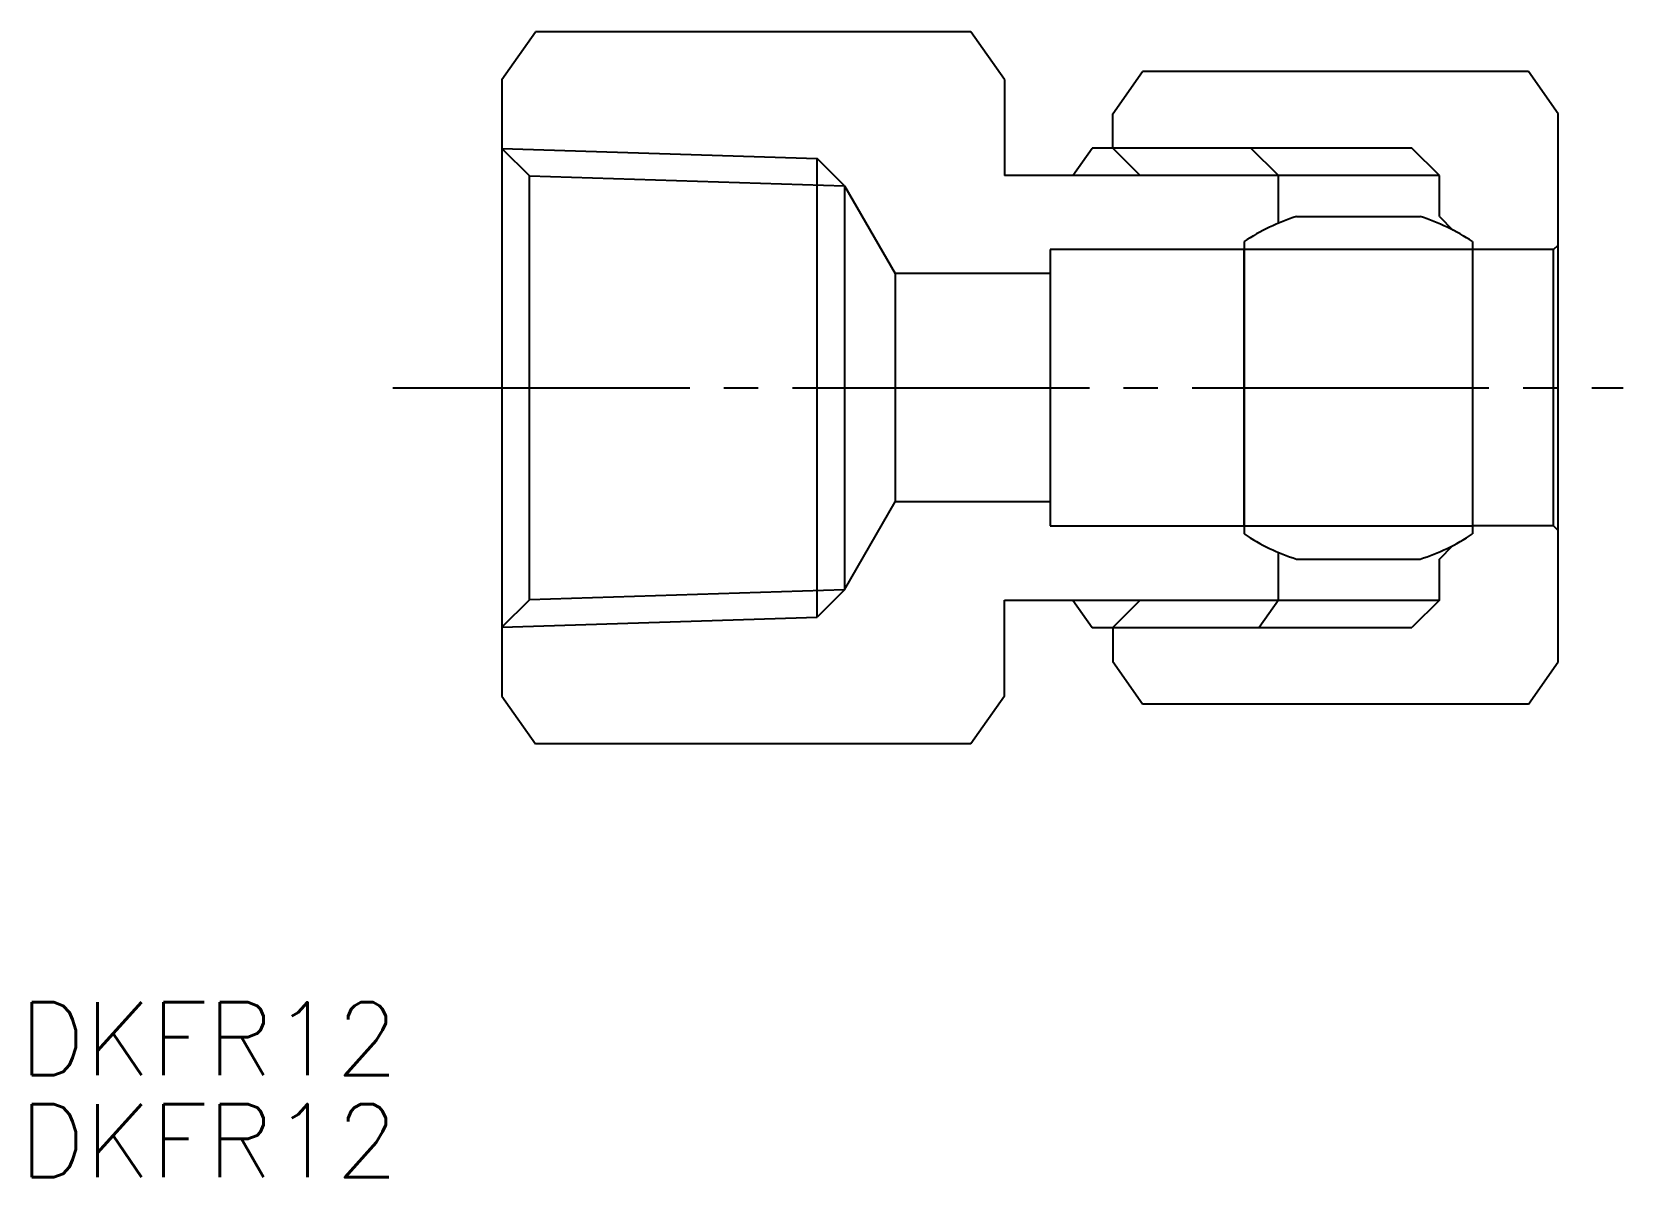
# Model space of a CAD drawing. Extents: x 91 to 160.7, y 143 to 193.1.
import ezdxf

# ---------------------------------------------------------------- set-up
doc = ezdxf.new("R2010")
doc.units = 0
doc.linetypes.add('CENTER', pattern=[17.5, 13, -1.5, 1.5, -1.5])
doc.layers.get('0').update_dxf_attribs({"linetype": 'CONTINUOUS'})
doc.layers.add('CENTER', color=1, linetype='CENTER')
doc.styles.get("Standard").update_dxf_attribs({"font": 'txt.shx', "bigfont": '@extfont2.shx'})

msp = doc.modelspace()

# ---------------------------------------------------------------- linework, layer by layer
at = {"color": 7, "linetype": 'CONTINUOUS'}
for p, q in [((111.575, 191.049), (113.038, 193.138)), ((132.113, 193.138), (113.038, 193.138)), ((133.575, 191.049), (132.113, 193.138)), ((111.575, 191.049), (111.575, 164.049)), ((133.575, 191.049), (133.575, 186.849)), ((138.325, 189.549), (139.625, 191.405)), ((156.526, 191.405), (139.625, 191.405)), ((157.825, 189.549), (156.526, 191.405)), ((138.325, 188.049), (138.325, 189.549)), ((157.825, 165.549), (157.825, 189.549)), ((111.575, 188.027), (125.376, 187.596)), ((111.575, 188.027), (112.775, 186.827)), ((126.575, 186.396), (125.376, 187.596)), ((136.575, 186.849), (137.416, 188.049)), ((144.375, 188.049), (137.416, 188.049)), ((151.425, 188.049), (138.325, 188.049)), ((138.325, 188.049), (139.529, 186.845)), ((145.575, 186.849), (144.375, 188.049)), ((152.625, 186.849), (151.425, 188.049)), ((145.575, 186.849), (133.575, 186.849)), ((152.625, 186.849), (139.525, 186.849)), ((145.575, 184.757), (145.575, 186.849)), ((152.625, 185.049), (152.625, 186.849)), ((126.575, 186.396), (126.575, 168.702)), ((126.575, 186.396), (128.796, 182.549)), ((146.369, 185.049), (151.782, 185.049)), ((152.625, 185.049), (153.22, 184.455)), ((144.075, 183.599), (135.575, 183.599)), ((135.575, 183.599), (135.575, 171.499)), ((144.075, 183.949), (144.075, 171.149)), ((144.075, 171.499), (144.075, 183.599)), ((154.075, 183.599), (144.075, 183.599)), ((154.075, 183.949), (154.075, 171.149)), ((157.625, 183.599), (154.075, 183.599)), ((157.625, 183.599), (157.825, 183.799)), ((157.625, 171.499), (157.625, 183.599)), ((135.575, 182.549), (128.796, 182.549)), ((128.796, 182.549), (128.796, 172.549)), ((126.575, 168.702), (128.796, 172.549)), ((135.575, 172.549), (128.796, 172.549)), ((135.575, 171.499), (144.075, 171.499)), ((144.075, 171.499), (154.075, 171.499)), ((157.625, 171.499), (154.075, 171.499)), ((157.625, 171.499), (157.825, 171.299)), ((145.575, 168.249), (145.575, 170.341)), ((146.369, 170.049), (151.782, 170.049)), ((152.625, 170.049), (153.22, 170.643)), ((152.625, 168.249), (152.625, 170.049)), ((126.575, 168.702), (125.376, 167.503)), ((111.575, 167.072), (112.775, 168.271)), ((133.575, 168.249), (145.575, 168.249)), ((133.575, 164.049), (133.575, 168.249)), ((136.575, 168.249), (137.416, 167.049)), ((138.325, 167.049), (139.525, 168.249)), ((139.525, 168.249), (152.625, 168.249)), ((145.575, 168.249), (144.735, 167.049)), ((152.625, 168.249), (151.425, 167.049)), ((111.575, 167.072), (125.376, 167.503)), ((137.416, 167.049), (144.735, 167.049)), ((138.325, 167.049), (151.425, 167.049)), ((138.325, 167.049), (138.325, 165.549)), ((139.625, 163.693), (138.325, 165.549)), ((156.526, 163.693), (157.825, 165.549)), ((111.575, 164.049), (113.038, 161.961)), ((133.575, 164.049), (132.113, 161.961)), ((156.526, 163.693), (139.625, 163.693)), ((132.113, 161.961), (113.038, 161.961))]:
    msp.add_line(p, q, dxfattribs=at)
at = {"color": 3, "linetype": 'CONTINUOUS'}
for p, q in [((125.376, 167.503), (125.376, 187.596)), ((112.775, 168.271), (112.775, 186.827)), ((112.775, 186.827), (126.575, 186.396)), ((126.575, 168.702), (112.775, 168.271))]:
    msp.add_line(p, q, dxfattribs=at)
at = {"color": 7, "linetype": 'CONTINUOUS'}
for centre, start, end in [((149.075, 176.466), 107.50292, 123.74899), ((149.075, 176.466), 56.25101, 72.49708), ((149.075, 178.632), 236.25101, 252.49708), ((149.075, 178.632), 287.50292, 303.74899)]:
    msp.add_arc(centre, 9, start, end, dxfattribs=at)
at = {"layer": 'CENTER', "color": 1, "linetype": 'CENTER'}
msp.add_line((106.798, 177.549), (160.674, 177.549), dxfattribs=at)

# ---------------------------------------------------------------- texts
at = {"color": 7, "linetype": 'CONTINUOUS'}
for p in [(90.44, 147.443), (90.44, 142.982)]:
    msp.add_text('DKFR12', height=3.2, dxfattribs=at).set_placement(p)

doc.saveas('drawing.dxf')
